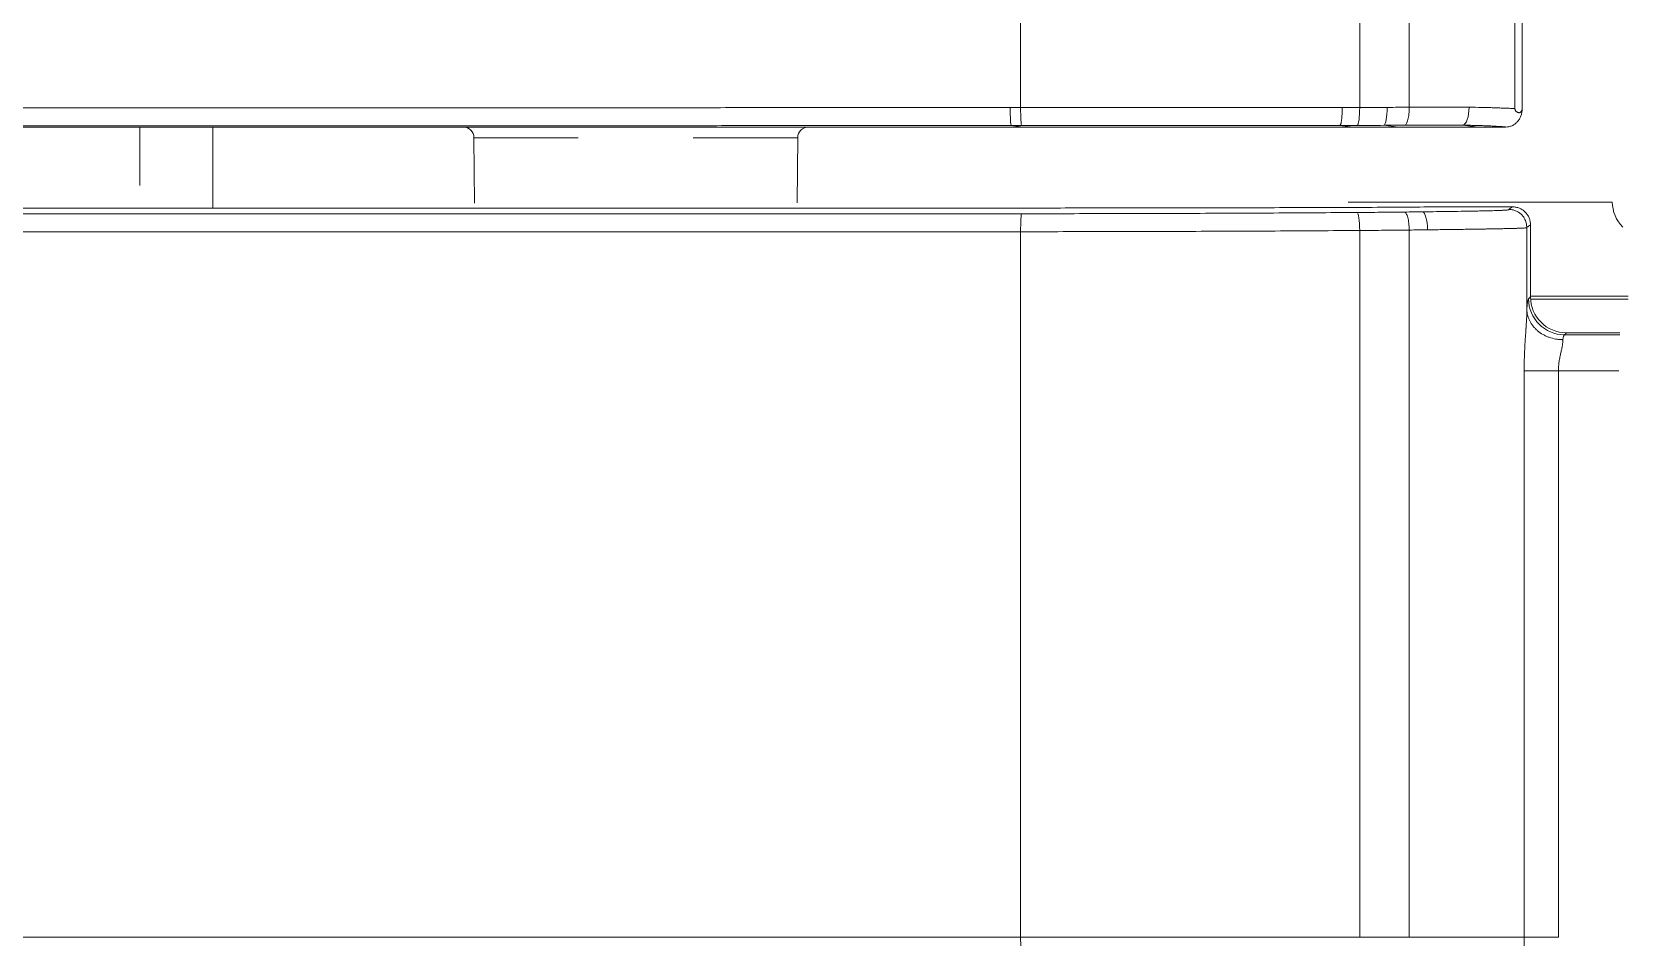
# Model space of a CAD drawing. Header units: inches. Extents: x 405346 to 489838, y -25612 to 14934.
# Drawn here: x 466855.88 to 466897.91, y 4036.64 to 4060.47 of the extents above; entities that cross this region are included whole.
import ezdxf

# ---------------------------------------------------------------- set-up
doc = ezdxf.new("R2010")
doc.units = ezdxf.units.IN
doc.header["$LTSCALE"] = 200
doc.header["$MEASUREMENT"] = 0
doc.layers.add('SS-EQ', color=2, linetype='Continuous', lineweight=20)

# ---------------------------------------------------------------- blocks, each defined once
blk = doc.blocks.new('4way무풍')
at = {"layer": 'SS-EQ'}
for p, q in [((-362.355, 262.948), (-362.355, -262.948)), ((-353.428, 262.943), (-353.428, -262.943)), ((-349.339, 262.973), (-349.339, -262.974)), ((-349.151, -262.986), (-349.151, 262.985)), ((-385.146, -263.46), (-387.743, -263.46)), ((-385.551, -265), (-385.551, -263.457)), ((-383.628, -265.587), (-383.628, -263.454)), ((-375.764, -263.46), (-383.352, -263.46)), ((-362.604, -263.421), (-362.289, -263.46)), ((-358.734, -263.46), (-361.097, -263.46)), ((-355.147, -263.46), (-356.848, -263.46)), ((-353.947, -263.417), (-353.596, -263.46)), ((-353.947, -263.417), (-353.947, -263.417)), ((-352.795, -263.414), (-352.417, -263.46)), ((-350.71, -263.411), (-350.309, -263.46)), ((-349.595, -263.458), (-349.587, -263.46)), ((-349.587, -263.46), (-349.581, -263.46)), ((-376.75, -263.742), (-376.735, -265.467)), ((-374.006, -263.742), (-376.75, -263.742)), ((-368.226, -263.742), (-370.979, -263.742)), ((-368.241, -265.454), (-368.226, -263.742)), ((-353.502, -265.433), (-346.776, -265.433)), ((-348.93, -266.032), (-348.93, -267.93)), ((-362.355, -284.784), (-362.355, -266.214)), ((-353.428, -284.784), (-353.428, -266.182)), ((-349.026, -268.314), (-349.026, -266.104)), ((-348.982, -267.982), (-348.93, -267.93)), ((-348.93, -267.91), (-346.362, -267.91)), ((-346.362, -267.992), (-348.928, -267.992)), ((-347.983, -268.876), (-348.036, -268.929)), ((-348.036, -268.929), (-346.578, -268.929)), ((-347.983, -268.876), (-346.578, -268.876)), ((-349.097, -269.875), (-348.196, -269.875)), ((-349.097, -284.784), (-349.097, -269.875)), ((-346.6, -269.875), (-348.196, -269.875)), ((-348.196, -269.875), (-348.196, -284.784))]:
    blk.add_line(p, q, dxfattribs=at)
for centre, start, end in [((-377.034, -263.745), 0.5, 90), ((-367.941, -263.745), 90, 179.5)]:
    blk.add_arc(centre, 0.284, start, end, dxfattribs=at)
for centre, major_axis, ratio, start_param, end_param in [((-362.602, -262.948), (0, -0.474), 0.06069, 4.71238, 6.226829), ((-362.328, -262.948), (0, -0.474), 0.058025, 4.712368, 6.22667), ((-353.497, -262.943), (0.001, -0.474), 0.147088, 0.064297, 1.570349), ((-352.804, -262.941), (0.002, -0.474), 0.20997, 0.06755, 1.570057), ((-350.722, -262.938), (-0.001, -0.474), 0.369323, 0.075099, 1.571546), ((-353.502, -265.351), (-4.738, 0), 0.017455, 1.522048, 1.570797), ((-345.828, -265.423), (-0.671, -0.671), 0.998783, 5.507632, 6.283185), ((-362.328, -266.214), (0, -0.474), 0.058025, 3.176558, 4.712386), ((-353.498, -266.182), (0.003, -0.474), 0.148679, 1.569956, 3.106536), ((-351.775, -266.165), (0.006, -0.474), 0.28268, 1.567313, 3.105201), ((-348.977, -269.875), (0, 1.895), 0.052408, 0.05236, 0.547439), ((-348.036, -267.982), (0.67, -0.67), 0.997265, 3.92836, 5.496418), ((-347.981, -267.927), (-0.672, -0.672), 0.997265, 5.499157, 7.067214), ((-348.03, -269.875), (0, 0.948), 0.104816, 0.05236, 0.529172)]:
    blk.add_ellipse(centre, major_axis=major_axis, ratio=ratio, start_param=start_param, end_param=end_param, dxfattribs=at)
for points, degree in [([(-352.123, 262.939), (-352.123, -262.939)], 1), ([(-362.631, -262.948), (-362.539, -262.948), (-362.447, -262.948), (-362.355, -262.948)], 3), ([(-353.887, -262.944), (-353.734, -262.944), (-353.581, -262.944), (-353.428, -262.943)], 3), ([(-353.428, -262.943), (-353.185, -262.942), (-352.944, -262.942), (-352.704, -262.941)], 3), ([(-352.704, -262.941), (-352.509, -262.94), (-352.316, -262.94), (-352.123, -262.939)], 3), ([(-388.391, -263.46), (-388.176, -263.46), (-387.96, -263.46), (-387.744, -263.46)], 3), ([(-383.957, -263.46), (-385.22, -263.46), (-386.483, -263.46), (-387.744, -263.46)], 3), ([(-383.957, -263.46), (-383.755, -263.46), (-383.554, -263.46), (-383.353, -263.46)], 3), ([(-372.742, -263.46), (-372.573, -263.46), (-372.404, -263.46), (-372.235, -263.46)], 3), ([(-362.329, -263.421), (-362.421, -263.421), (-362.512, -263.421), (-362.604, -263.421)], 3), ([(-358.738, -263.46), (-359.922, -263.46), (-361.107, -263.46), (-362.289, -263.46)], 3), ([(-358.738, -263.46), (-358.736, -263.46), (-358.735, -263.46), (-358.734, -263.46)], 3), ([(-358.734, -263.46), (-358.503, -263.46), (-358.272, -263.46), (-358.04, -263.46)], 3), ([(-358.04, -263.46), (-358.039, -263.46), (-358.038, -263.46), (-358.037, -263.46)], 3), ([(-353.596, -263.46), (-355.067, -263.46), (-356.55, -263.46), (-358.037, -263.46)], 3), ([(-353.491, -263.416), (-353.643, -263.416), (-353.795, -263.417), (-353.947, -263.417)], 3), ([(-352.795, -263.414), (-353.026, -263.415), (-353.258, -263.415), (-353.491, -263.416)], 3), ([(-352.614, -263.46), (-352.548, -263.46), (-352.482, -263.46), (-352.417, -263.46)], 3), ([(-352.417, -263.46), (-352.279, -263.46), (-352.142, -263.46), (-352.006, -263.46)], 3), ([(-350.309, -263.46), (-350.867, -263.46), (-351.434, -263.46), (-352.006, -263.46)], 3), ([(-349.581, -263.46), (-349.581, -263.46), (-349.581, -263.46), (-349.581, -263.46)], 3), ([(-351.738, -265.564), (-352.019, -265.566), (-352.3, -265.569), (-352.581, -265.571)], 3), ([(-351.738, -265.564), (-350.96, -265.562), (-350.182, -265.561), (-349.404, -265.559)], 3), ([(-352.247, -265.697), (-352.089, -265.695), (-351.932, -265.693), (-351.776, -265.691)], 3), ([(-352.123, -284.784), (-352.123, -266.17)], 1)]:
    blk.add_open_spline(points, degree=degree, dxfattribs=at)
for points, knots in [([(-425.386, -262.951), (-425.064, -262.951), (-424.743, -262.951), (-424.099, -262.951), (-423.778, -262.951), (-422.813, -262.95), (-420.882, -262.95), (-416.372, -262.95), (-411.206, -262.95), (-407.32, -262.95), (-404.727, -262.95), (-403.429, -262.95), (-399.532, -262.95), (-396.929, -262.95), (-393.013, -262.95), (-391.706, -262.95), (-389.089, -262.95), (-387.778, -262.95), (-385.81, -262.95), (-385.153, -262.95), (-383.838, -262.95), (-381.865, -262.95), (-379.888, -262.95), (-375.93, -262.949), (-373.284, -262.95), (-369.965, -262.949), (-369.3, -262.949), (-367.97, -262.949), (-367.305, -262.949), (-365.306, -262.949), (-363.97, -262.949), (-362.631, -262.948)], [0, 0, 0, 0, 0.015625, 0.015625, 0.03125, 0.03125, 0.0625, 0.125, 0.25, 0.3125, 0.3125, 0.375, 0.375, 0.5, 0.5, 0.5625, 0.5625, 0.625, 0.625, 0.65625, 0.65625, 0.6875, 0.75, 0.75, 0.875, 0.875, 0.90625, 0.90625, 0.9375, 0.9375, 1, 1, 1, 1]), ([(-362.355, -262.948), (-361.649, -262.948), (-360.942, -262.948), (-359.881, -262.947), (-359.527, -262.947), (-358.82, -262.947), (-358.467, -262.947), (-357.76, -262.946), (-357.406, -262.946), (-356.701, -262.946), (-356.348, -262.945), (-355.643, -262.945), (-355.291, -262.945), (-354.588, -262.944), (-354.238, -262.944), (-353.887, -262.944)], [0, 0, 0, 0, 0.25, 0.25, 0.375, 0.375, 0.5, 0.5, 0.625, 0.625, 0.75, 0.75, 0.875, 0.875, 1, 1, 1, 1]), ([(-353.947, -263.417), (-353.943, -263.415), (-353.94, -263.411), (-353.934, -263.4), (-353.932, -263.396), (-353.928, -263.386), (-353.926, -263.381), (-353.923, -263.369), (-353.921, -263.362), (-353.919, -263.354), (-353.919, -263.354), (-353.919, -263.353), (-353.919, -263.352), (-353.919, -263.352), (-353.918, -263.351), (-353.918, -263.348), (-353.916, -263.34), (-353.915, -263.333), (-353.91, -263.31), (-353.907, -263.29), (-353.902, -263.247), (-353.899, -263.224), (-353.895, -263.175), (-353.893, -263.15), (-353.89, -263.096), (-353.889, -263.068), (-353.888, -263.008), (-353.887, -262.977), (-353.887, -262.944)], [0, 0, 0, 0, 0.125, 0.125, 0.1875, 0.1875, 0.25, 0.25, 0.3125, 0.3125, 0.316406, 0.318359, 0.318359, 0.320312, 0.320312, 0.328125, 0.34375, 0.375, 0.375, 0.5, 0.5, 0.625, 0.625, 0.75, 0.75, 0.875, 0.875, 1, 1, 1, 1]), ([(-352.237, -263.412), (-352.229, -263.41), (-352.221, -263.405), (-352.207, -263.39), (-352.199, -263.38), (-352.186, -263.354), (-352.179, -263.339), (-352.167, -263.304), (-352.161, -263.284), (-352.151, -263.241), (-352.146, -263.217), (-352.138, -263.167), (-352.134, -263.141), (-352.129, -263.086), (-352.127, -263.057), (-352.124, -262.999), (-352.123, -262.969), (-352.123, -262.939)], [0, 0, 0, 0, 0.125, 0.125, 0.25, 0.25, 0.375, 0.375, 0.5, 0.5, 0.625, 0.625, 0.75, 0.75, 0.875, 0.875, 1, 1, 1, 1]), ([(-352.123, -262.939), (-351.99, -262.939), (-351.857, -262.939), (-351.592, -262.939), (-351.46, -262.938), (-351.197, -262.938), (-351.066, -262.938), (-350.805, -262.938), (-350.676, -262.938), (-350.547, -262.938)], [0, 0, 0, 0, 0.25, 0.25, 0.5, 0.5, 0.75, 0.75, 1, 1, 1, 1]), ([(-350.547, -262.938), (-350.436, -262.939), (-350.326, -262.94), (-350.163, -262.944), (-350.109, -262.945), (-350.001, -262.948), (-349.948, -262.95), (-349.843, -262.953), (-349.791, -262.955), (-349.715, -262.958), (-349.69, -262.959), (-349.653, -262.96), (-349.641, -262.96), (-349.617, -262.961), (-349.604, -262.962), (-349.545, -262.964), (-349.5, -262.966), (-349.416, -262.97), (-349.377, -262.972), (-349.339, -262.974)], [0, 0, 0, 0, 0.25, 0.25, 0.375, 0.375, 0.5, 0.5, 0.625, 0.625, 0.6875, 0.6875, 0.71875, 0.71875, 0.75, 0.75, 0.875, 0.875, 1, 1, 1, 1]), ([(-349.151, -262.986), (-349.151, -263.017), (-349.154, -263.048), (-349.162, -263.093), (-349.165, -263.108), (-349.173, -263.138), (-349.178, -263.153), (-349.194, -263.196), (-349.208, -263.223), (-349.231, -263.262), (-349.239, -263.274), (-349.257, -263.299), (-349.267, -263.31), (-349.296, -263.343), (-349.318, -263.363), (-349.353, -263.389), (-349.365, -263.397), (-349.39, -263.411), (-349.415, -263.425), (-349.442, -263.435), (-349.469, -263.444), (-349.482, -263.448), (-349.524, -263.457), (-349.552, -263.46), (-349.581, -263.46)], [0, 0, 0, 0, 0.125, 0.125, 0.1875, 0.1875, 0.25, 0.25, 0.375, 0.375, 0.4375, 0.4375, 0.5, 0.5, 0.625, 0.625, 0.6875, 0.6875, 0.75, 0.8125, 0.8125, 0.875, 0.875, 1, 1, 1, 1]), ([(-349.339, -262.974), (-349.339, -262.978), (-349.339, -262.983), (-349.338, -262.992), (-349.337, -262.996), (-349.333, -263.008), (-349.33, -263.016), (-349.323, -263.028), (-349.319, -263.034), (-349.311, -263.044), (-349.307, -263.048), (-349.298, -263.056), (-349.293, -263.059), (-349.284, -263.065), (-349.279, -263.068), (-349.269, -263.072), (-349.265, -263.074), (-349.255, -263.078), (-349.25, -263.079), (-349.241, -263.081), (-349.236, -263.082), (-349.226, -263.081), (-349.221, -263.081), (-349.211, -263.079), (-349.206, -263.077), (-349.196, -263.072), (-349.192, -263.07), (-349.182, -263.062), (-349.178, -263.058), (-349.17, -263.048), (-349.166, -263.042), (-349.159, -263.029), (-349.156, -263.021), (-349.153, -263.009), (-349.152, -263.004), (-349.151, -262.995), (-349.151, -262.99), (-349.151, -262.986)], [0, 0, 0, 0, 0.03125, 0.03125, 0.0625, 0.0625, 0.125, 0.125, 0.1875, 0.1875, 0.25, 0.25, 0.3125, 0.3125, 0.375, 0.375, 0.4375, 0.4375, 0.5, 0.5, 0.5625, 0.5625, 0.625, 0.625, 0.6875, 0.6875, 0.75, 0.75, 0.8125, 0.8125, 0.875, 0.875, 0.9375, 0.9375, 0.96875, 0.96875, 1, 1, 1, 1]), ([(-362.604, -263.421), (-362.614, -263.421), (-362.625, -263.421), (-362.646, -263.421), (-362.677, -263.421), (-362.75, -263.421), (-362.897, -263.421), (-363.189, -263.422), (-363.775, -263.422), (-364.944, -263.422), (-365.945, -263.422), (-367.278, -263.422), (-367.944, -263.422), (-369.274, -263.422), (-369.938, -263.423), (-373.258, -263.423), (-375.904, -263.423), (-379.863, -263.423), (-381.181, -263.423), (-383.155, -263.423), (-383.813, -263.423), (-385.128, -263.423), (-385.785, -263.423), (-389.067, -263.423), (-391.684, -263.423), (-396.905, -263.423), (-399.508, -263.423), (-403.406, -263.424), (-404.704, -263.424), (-407.297, -263.424), (-411.183, -263.423), (-416.35, -263.423), (-420.86, -263.424), (-422.791, -263.424), (-423.756, -263.424), (-424.078, -263.424), (-424.561, -263.424), (-424.802, -263.424), (-425.083, -263.424), (-425.224, -263.424), (-425.285, -263.424), (-425.325, -263.424), (-425.345, -263.424), (-425.365, -263.424)], [0, 0, 0, 0, 0.000488, 0.000488, 0.000977, 0.001953, 0.003906, 0.007813, 0.015625, 0.03125, 0.0625, 0.0625, 0.09375, 0.09375, 0.125, 0.125, 0.25, 0.25, 0.3125, 0.3125, 0.34375, 0.34375, 0.375, 0.375, 0.5, 0.5, 0.625, 0.625, 0.6875, 0.6875, 0.75, 0.875, 0.9375, 0.96875, 0.96875, 0.984375, 0.984375, 0.992188, 0.996094, 0.998047, 0.999023, 0.999023, 1, 1, 1, 1]), ([(-388.391, -263.46), (-390.227, -263.46), (-397.307, -263.46), (-409.544, -263.46), (-419.902, -263.46), (-425.07, -263.46)], [0, 0, 0, 0, 0.148779, 0.574389, 1, 1, 1, 1]), ([(-372.742, -263.46), (-374.536, -263.46), (-378.074, -263.46), (-381.61, -263.46), (-383.353, -263.46)], [0, 0, 0, 0, 0.506795, 1, 1, 1, 1]), ([(-362.289, -263.46), (-364.937, -263.46), (-368.25, -263.46), (-371.56, -263.46), (-372.234, -263.46)], [0, 0, 0, 0, 0.796511, 1, 1, 1, 1]), ([(-353.947, -263.417), (-354.121, -263.417), (-354.294, -263.417), (-354.642, -263.417), (-354.816, -263.417), (-355.337, -263.418), (-355.686, -263.418), (-356.383, -263.418), (-356.732, -263.419), (-357.431, -263.419), (-357.781, -263.419), (-358.48, -263.42), (-358.83, -263.42), (-359.53, -263.42), (-359.88, -263.42), (-360.93, -263.421), (-361.63, -263.421), (-362.329, -263.421)], [0, 0, 0, 0, 0.0625, 0.0625, 0.125, 0.125, 0.25, 0.25, 0.375, 0.375, 0.5, 0.5, 0.625, 0.625, 0.75, 0.75, 1, 1, 1, 1]), ([(-352.614, -263.46), (-352.776, -263.46), (-352.939, -263.46), (-353.266, -263.46), (-353.431, -263.46), (-353.596, -263.46)], [0, 0, 0, 0, 0.5, 0.5, 1, 1, 1, 1]), ([(-352.237, -263.412), (-352.329, -263.412), (-352.422, -263.413), (-352.608, -263.413), (-352.702, -263.413), (-352.795, -263.414)], [0, 0, 0, 0, 0.5, 0.5, 1, 1, 1, 1]), ([(-350.71, -263.411), (-350.741, -263.411), (-350.772, -263.411), (-350.835, -263.411), (-350.929, -263.411), (-351.023, -263.411), (-351.212, -263.411), (-351.339, -263.411), (-351.594, -263.411), (-351.722, -263.411), (-351.979, -263.412), (-352.108, -263.412), (-352.237, -263.412)], [0, 0, 0, 0, 0.0625, 0.0625, 0.125, 0.25, 0.25, 0.5, 0.5, 0.75, 0.75, 1, 1, 1, 1]), ([(-350.71, -263.411), (-350.697, -263.411), (-350.683, -263.411), (-350.657, -263.411), (-350.643, -263.411), (-350.604, -263.412), (-350.577, -263.412), (-350.497, -263.414), (-350.444, -263.415), (-350.339, -263.417), (-350.287, -263.419), (-350.184, -263.422), (-350.132, -263.424), (-350.032, -263.428), (-349.982, -263.431), (-349.923, -263.434), (-349.911, -263.434), (-349.888, -263.435), (-349.876, -263.436), (-349.843, -263.438), (-349.821, -263.439), (-349.76, -263.444), (-349.723, -263.446), (-349.68, -263.45), (-349.671, -263.451), (-349.655, -263.452), (-349.646, -263.453), (-349.63, -263.455), (-349.619, -263.456), (-349.609, -263.457), (-349.602, -263.458), (-349.599, -263.458), (-349.595, -263.458)], [0, 0, 0, 0, 0.03125, 0.03125, 0.0625, 0.0625, 0.125, 0.125, 0.25, 0.25, 0.375, 0.375, 0.5, 0.5, 0.625, 0.625, 0.65625, 0.65625, 0.6875, 0.6875, 0.75, 0.75, 0.875, 0.875, 0.90625, 0.90625, 0.9375, 0.9375, 0.96875, 0.984375, 0.984375, 1, 1, 1, 1]), ([(-349.581, -263.46), (-349.638, -263.46), (-349.697, -263.46), (-349.772, -263.46), (-349.788, -263.46), (-349.819, -263.46), (-349.865, -263.46), (-349.942, -263.46), (-350.004, -263.46), (-350.05, -263.46), (-350.066, -263.46), (-350.097, -263.46), (-350.112, -263.46), (-350.189, -263.46), (-350.25, -263.46), (-350.309, -263.46)], [0, 0, 0, 0, 0.25, 0.25, 0.3125, 0.3125, 0.375, 0.5, 0.625, 0.625, 0.6875, 0.6875, 0.75, 0.75, 1, 1, 1, 1]), ([(-417.205, -265.595), (-414.562, -265.595), (-411.916, -265.595), (-406.612, -265.594), (-403.956, -265.594), (-399.962, -265.594), (-398.629, -265.594), (-395.959, -265.594), (-394.623, -265.594), (-392.615, -265.593), (-391.945, -265.593), (-390.605, -265.593), (-388.594, -265.593), (-386.578, -265.593), (-382.542, -265.593), (-379.844, -265.592), (-375.782, -265.592), (-374.425, -265.592), (-372.726, -265.592), (-372.385, -265.592), (-371.705, -265.592), (-370.684, -265.591), (-369.663, -265.591), (-367.62, -265.591), (-365.576, -265.591), (-363.529, -265.591), (-362.505, -265.591), (-362.164, -265.591), (-361.481, -265.591), (-361.139, -265.59), (-359.431, -265.59), (-358.064, -265.588), (-356.01, -265.583), (-355.325, -265.581), (-353.954, -265.577), (-353.268, -265.574), (-352.581, -265.571)], [0, 0, 0, 0, 0.125, 0.125, 0.25, 0.25, 0.3125, 0.3125, 0.375, 0.375, 0.40625, 0.40625, 0.4375, 0.5, 0.5, 0.625, 0.625, 0.6875, 0.6875, 0.703125, 0.703125, 0.71875, 0.75, 0.75, 0.8125, 0.84375, 0.84375, 0.859375, 0.859375, 0.875, 0.875, 0.9375, 0.9375, 0.96875, 0.96875, 1, 1, 1, 1]), ([(-351.776, -265.691), (-351.651, -265.69), (-351.526, -265.688), (-351.34, -265.686), (-351.279, -265.685), (-351.156, -265.683), (-351.094, -265.682), (-350.788, -265.678), (-350.547, -265.674), (-350.283, -265.669), (-350.254, -265.668), (-350.196, -265.667), (-350.138, -265.666), (-350.08, -265.665), (-350.024, -265.664), (-349.996, -265.663), (-349.94, -265.662), (-349.913, -265.661), (-349.86, -265.659), (-349.836, -265.659), (-349.788, -265.657), (-349.765, -265.656), (-349.722, -265.654), (-349.701, -265.653), (-349.671, -265.652), (-349.657, -265.651), (-349.643, -265.651), (-349.633, -265.65), (-349.629, -265.65), (-349.607, -265.649), (-349.591, -265.647), (-349.571, -265.646), (-349.564, -265.645), (-349.553, -265.644), (-349.548, -265.644), (-349.534, -265.642), (-349.526, -265.641), (-349.518, -265.639), (-349.516, -265.639), (-349.512, -265.637), (-349.51, -265.637), (-349.505, -265.635), (-349.504, -265.634), (-349.5, -265.63), (-349.501, -265.628), (-349.504, -265.626)], [0, 0, 0, 0, 0.125, 0.125, 0.1875, 0.1875, 0.25, 0.25, 0.5, 0.5, 0.53125, 0.53125, 0.5625, 0.59375, 0.59375, 0.625, 0.625, 0.65625, 0.65625, 0.6875, 0.6875, 0.71875, 0.71875, 0.75, 0.75, 0.765625, 0.773438, 0.773438, 0.78125, 0.78125, 0.8125, 0.8125, 0.828125, 0.828125, 0.84375, 0.84375, 0.875, 0.875, 0.890625, 0.890625, 0.90625, 0.90625, 0.9375, 0.9375, 1, 1, 1, 1]), ([(-349.504, -265.626), (-349.488, -265.615), (-349.471, -265.604), (-349.454, -265.592), (-349.454, -265.592), (-349.437, -265.581), (-349.421, -265.57), (-349.404, -265.559)], [0, 0, 0, 0, 0.495375, 0.495375, 0.507476, 0.507476, 1, 1, 1, 1]), ([(-349.029, -266.099), (-349.029, -266.068), (-349.032, -266.037), (-349.041, -265.992), (-349.045, -265.977), (-349.054, -265.947), (-349.059, -265.932), (-349.077, -265.889), (-349.092, -265.862), (-349.118, -265.823), (-349.127, -265.811), (-349.147, -265.787), (-349.157, -265.775), (-349.19, -265.742), (-349.214, -265.723), (-349.253, -265.697), (-349.267, -265.689), (-349.294, -265.674), (-349.322, -265.661), (-349.351, -265.651), (-349.381, -265.642), (-349.396, -265.638), (-349.427, -265.632), (-349.442, -265.63), (-349.465, -265.627), (-349.473, -265.627), (-349.485, -265.626), (-349.489, -265.626), (-349.497, -265.626), (-349.5, -265.626), (-349.504, -265.626)], [0, 0, 0, 0, 0.125, 0.125, 0.1875, 0.1875, 0.25, 0.25, 0.375, 0.375, 0.4375, 0.4375, 0.5, 0.5, 0.625, 0.625, 0.6875, 0.6875, 0.75, 0.8125, 0.8125, 0.875, 0.875, 0.9375, 0.9375, 0.96875, 0.96875, 0.984375, 0.984375, 1, 1, 1, 1]), ([(-349.404, -265.559), (-349.373, -265.559), (-349.342, -265.562), (-349.297, -265.571), (-349.282, -265.575), (-349.252, -265.583), (-349.237, -265.589), (-349.194, -265.606), (-349.167, -265.621), (-349.128, -265.647), (-349.115, -265.656), (-349.091, -265.676), (-349.08, -265.686), (-349.047, -265.719), (-349.027, -265.743), (-349.001, -265.781), (-348.993, -265.795), (-348.978, -265.822), (-348.965, -265.85), (-348.955, -265.879), (-348.946, -265.909), (-348.942, -265.924), (-348.933, -265.97), (-348.93, -266.001), (-348.93, -266.032)], [0, 0, 0, 0, 0.125, 0.125, 0.1875, 0.1875, 0.25, 0.25, 0.375, 0.375, 0.4375, 0.4375, 0.5, 0.5, 0.625, 0.625, 0.6875, 0.6875, 0.75, 0.8125, 0.8125, 0.875, 0.875, 1, 1, 1, 1]), ([(-425.259, -265.744), (-424.937, -265.744), (-424.614, -265.744), (-423.969, -265.744), (-423.646, -265.744), (-422.678, -265.744), (-420.742, -265.744), (-417.512, -265.744), (-414.923, -265.744), (-412.333, -265.744), (-411.036, -265.744), (-408.441, -265.744), (-407.143, -265.743), (-404.543, -265.743), (-403.242, -265.743), (-399.334, -265.743), (-396.723, -265.743), (-392.797, -265.743), (-390.831, -265.742), (-388.86, -265.742), (-387.545, -265.742), (-386.887, -265.742), (-383.596, -265.742), (-380.959, -265.742), (-375.668, -265.741), (-373.015, -265.741), (-369.686, -265.741), (-369.02, -265.741), (-367.686, -265.741), (-367.018, -265.741), (-365.012, -265.74), (-363.672, -265.74), (-362.329, -265.74)], [0, 0, 0, 0, 0.015625, 0.015625, 0.03125, 0.03125, 0.0625, 0.125, 0.1875, 0.1875, 0.25, 0.25, 0.3125, 0.3125, 0.375, 0.375, 0.5, 0.5, 0.5625, 0.59375, 0.59375, 0.625, 0.625, 0.75, 0.75, 0.875, 0.875, 0.90625, 0.90625, 0.9375, 0.9375, 1, 1, 1, 1]), ([(-362.329, -265.74), (-361.589, -265.74), (-360.851, -265.74), (-359.376, -265.737), (-357.902, -265.733), (-355.697, -265.723), (-354.231, -265.714), (-353.498, -265.708)], [0, 0, 0, 0, 0.25, 0.25, 0.5, 0.75, 1, 1, 1, 1]), ([(-353.498, -265.708), (-353.287, -265.707), (-353.078, -265.705), (-352.66, -265.701), (-352.453, -265.699), (-352.247, -265.697)], [0, 0, 0, 0, 0.5, 0.5, 1, 1, 1, 1]), ([(-352.123, -266.17), (-352.124, -266.14), (-352.125, -266.11), (-352.128, -266.05), (-352.131, -266.021), (-352.137, -265.965), (-352.141, -265.938), (-352.151, -265.887), (-352.156, -265.863), (-352.167, -265.819), (-352.173, -265.799), (-352.187, -265.765), (-352.194, -265.75), (-352.208, -265.725), (-352.216, -265.715), (-352.231, -265.702), (-352.239, -265.698), (-352.247, -265.697)], [0, 0, 0, 0, 0.125, 0.125, 0.25, 0.25, 0.375, 0.375, 0.5, 0.5, 0.625, 0.625, 0.75, 0.75, 0.875, 0.875, 1, 1, 1, 1]), ([(-348.93, -266.032), (-348.946, -266.043), (-348.963, -266.054), (-348.979, -266.065), (-348.979, -266.065), (-348.996, -266.077), (-349.012, -266.088), (-349.029, -266.099)], [0, 0, 0, 0, 0.498999, 0.498999, 0.500486, 0.500486, 1, 1, 1, 1]), ([(-362.355, -266.214), (-363.701, -266.214), (-365.043, -266.214), (-367.052, -266.214), (-367.721, -266.214), (-369.057, -266.214), (-369.724, -266.214), (-373.058, -266.215), (-375.716, -266.215), (-381.015, -266.215), (-383.657, -266.215), (-386.953, -266.216), (-387.612, -266.216), (-388.929, -266.216), (-390.903, -266.216), (-392.872, -266.216), (-396.805, -266.216), (-399.42, -266.217), (-403.333, -266.217), (-404.637, -266.217), (-407.241, -266.217), (-408.541, -266.217), (-411.14, -266.217), (-412.439, -266.217), (-415.034, -266.217), (-417.626, -266.218), (-420.862, -266.218), (-422.801, -266.218), (-423.771, -266.218), (-424.094, -266.218), (-424.74, -266.218), (-425.063, -266.218), (-425.386, -266.218)], [0, 0, 0, 0, 0.0625, 0.0625, 0.09375, 0.09375, 0.125, 0.125, 0.25, 0.25, 0.375, 0.375, 0.40625, 0.40625, 0.4375, 0.5, 0.5, 0.625, 0.625, 0.6875, 0.6875, 0.75, 0.75, 0.8125, 0.8125, 0.875, 0.9375, 0.96875, 0.96875, 0.984375, 0.984375, 1, 1, 1, 1]), ([(-353.428, -266.182), (-353.797, -266.185), (-354.167, -266.187), (-354.907, -266.192), (-355.278, -266.194), (-356.392, -266.2), (-357.136, -266.203), (-358.068, -266.206), (-358.254, -266.207), (-358.627, -266.208), (-359.187, -266.21), (-359.746, -266.211), (-360.864, -266.213), (-361.61, -266.214), (-362.355, -266.214)], [0, 0, 0, 0, 0.125, 0.125, 0.25, 0.25, 0.5, 0.5, 0.5625, 0.5625, 0.625, 0.75, 0.75, 1, 1, 1, 1]), ([(-352.123, -266.17), (-352.338, -266.173), (-352.554, -266.175), (-352.989, -266.179), (-353.208, -266.181), (-353.428, -266.182)], [0, 0, 0, 0, 0.5, 0.5, 1, 1, 1, 1]), ([(-351.641, -266.165), (-351.721, -266.166), (-351.801, -266.167), (-351.962, -266.169), (-352.043, -266.17), (-352.123, -266.17)], [0, 0, 0, 0, 0.5, 0.5, 1, 1, 1, 1]), ([(-349.029, -266.1), (-349.026, -266.103), (-349.025, -266.105), (-349.031, -266.108), (-349.033, -266.109), (-349.039, -266.111), (-349.041, -266.111), (-349.046, -266.112), (-349.049, -266.113), (-349.059, -266.114), (-349.067, -266.115), (-349.087, -266.117), (-349.099, -266.117), (-349.14, -266.12), (-349.174, -266.121), (-349.22, -266.123), (-349.225, -266.123), (-349.236, -266.123), (-349.242, -266.124), (-349.258, -266.124), (-349.281, -266.125), (-349.304, -266.126), (-349.328, -266.127), (-349.341, -266.127), (-349.404, -266.129), (-349.457, -266.131), (-349.53, -266.132), (-349.552, -266.133), (-349.575, -266.133), (-349.591, -266.134), (-349.598, -266.134), (-349.638, -266.134), (-349.67, -266.135), (-349.719, -266.136), (-349.736, -266.136), (-349.77, -266.137), (-349.82, -266.138), (-349.905, -266.14), (-349.974, -266.141), (-350.044, -266.142), (-350.078, -266.143), (-350.183, -266.144), (-350.395, -266.148), (-350.611, -266.151), (-350.829, -266.154), (-350.902, -266.155), (-351.048, -266.157), (-351.122, -266.158), (-351.343, -266.161), (-351.492, -266.163), (-351.641, -266.165)], [0, 0, 0, 0, 0.0625, 0.0625, 0.09375, 0.09375, 0.109375, 0.109375, 0.125, 0.125, 0.15625, 0.15625, 0.1875, 0.1875, 0.25, 0.25, 0.257812, 0.257812, 0.265625, 0.265625, 0.28125, 0.296875, 0.296875, 0.3125, 0.3125, 0.375, 0.375, 0.390625, 0.398438, 0.398438, 0.40625, 0.40625, 0.4375, 0.4375, 0.453125, 0.453125, 0.46875, 0.5, 0.53125, 0.53125, 0.5625, 0.5625, 0.625, 0.75, 0.75, 0.8125, 0.8125, 0.875, 0.875, 1, 1, 1, 1]), ([(-349.048, -268.756), (-349.046, -268.729), (-349.044, -268.703), (-349.041, -268.651), (-349.039, -268.625), (-349.035, -268.55), (-349.032, -268.502), (-349.029, -268.433), (-349.028, -268.411), (-349.027, -268.367), (-349.027, -268.346), (-349.026, -268.305), (-349.027, -268.285), (-349.027, -268.248), (-349.028, -268.23), (-349.029, -268.213)], [0, 0, 0, 0, 0.125, 0.125, 0.25, 0.25, 0.5, 0.5, 0.625, 0.625, 0.75, 0.75, 0.875, 0.875, 1, 1, 1, 1]), ([(-349.028, -268.257), (-349.027, -268.31), (-349.019, -268.362), (-348.999, -268.439), (-348.991, -268.464), (-348.972, -268.514), (-348.961, -268.539), (-348.925, -268.612), (-348.895, -268.658), (-348.843, -268.723), (-348.825, -268.744), (-348.785, -268.784), (-348.764, -268.804), (-348.699, -268.859), (-348.651, -268.892), (-348.575, -268.936), (-348.548, -268.949), (-348.494, -268.974), (-348.466, -268.985), (-348.382, -269.015), (-348.324, -269.03), (-348.233, -269.046), (-348.203, -269.05), (-348.157, -269.054), (-348.134, -269.056), (-348.111, -269.056), (-348.096, -269.057), (-348.088, -269.057), (-348.08, -269.057)], [0, 0, 0, 0, 0.125, 0.125, 0.1875, 0.1875, 0.25, 0.25, 0.375, 0.375, 0.4375, 0.4375, 0.5, 0.5, 0.625, 0.625, 0.6875, 0.6875, 0.75, 0.75, 0.875, 0.875, 0.9375, 0.9375, 0.96875, 0.984375, 0.984375, 1, 1, 1, 1]), ([(-349.097, -269.875), (-349.097, -269.779), (-349.096, -269.684), (-349.091, -269.493), (-349.087, -269.399), (-349.08, -269.258), (-349.077, -269.211), (-349.072, -269.118), (-349.066, -269.025), (-349.06, -268.934), (-349.055, -268.867), (-349.053, -268.833), (-349.051, -268.794), (-349.049, -268.775), (-349.049, -268.765), (-349.048, -268.761), (-349.048, -268.759), (-349.048, -268.757), (-349.048, -268.756), (-349.048, -268.756)], [0, 0, 0, 0, 0.25, 0.25, 0.5, 0.5, 0.625, 0.625, 0.75, 0.875, 0.875, 0.9375, 0.96875, 0.984375, 0.992187, 0.996094, 0.998047, 0.998047, 1, 1, 1, 1]), ([(-348.08, -269.057), (-348.079, -269.068), (-348.079, -269.079), (-348.079, -269.102), (-348.079, -269.114), (-348.082, -269.153), (-348.085, -269.18), (-348.092, -269.224), (-348.095, -269.239), (-348.101, -269.27), (-348.104, -269.286), (-348.115, -269.335), (-348.122, -269.369), (-348.139, -269.44), (-348.147, -269.476), (-348.159, -269.533), (-348.162, -269.552), (-348.17, -269.591), (-348.173, -269.611), (-348.182, -269.67), (-348.187, -269.71), (-348.194, -269.792), (-348.196, -269.833), (-348.196, -269.875)], [0, 0, 0, 0, 0.0625, 0.0625, 0.125, 0.125, 0.25, 0.25, 0.3125, 0.3125, 0.375, 0.375, 0.5, 0.5, 0.625, 0.625, 0.6875, 0.6875, 0.75, 0.75, 0.875, 0.875, 1, 1, 1, 1]), ([(-284.783, -448.661), (-297.863, -448.661), (-310.943, -448.664), (-337.104, -448.676), (-350.184, -448.686), (-376.344, -448.713), (-389.424, -448.731), (-404.139, -448.757), (-405.774, -448.76), (-408.227, -448.764), (-409.045, -448.766), (-410.271, -448.768), (-410.68, -448.769), (-411.497, -448.77), (-411.906, -448.771), (-413.95, -448.773), (-415.585, -448.774), (-417.628, -448.773), (-418.037, -448.772), (-418.854, -448.771), (-419.263, -448.771), (-419.876, -448.769), (-420.183, -448.769), (-420.489, -448.768), (-420.694, -448.768), (-420.796, -448.768), (-420.949, -448.767), (-421, -448.767), (-421.102, -448.766), (-421.154, -448.766), (-421.256, -448.765), (-421.307, -448.764), (-421.409, -448.763), (-421.562, -448.761), (-421.715, -448.758), (-421.92, -448.755), (-422.022, -448.753), (-422.533, -448.742), (-422.941, -448.729), (-423.553, -448.696), (-423.758, -448.683), (-424.064, -448.66), (-424.166, -448.651), (-424.37, -448.633), (-424.472, -448.623), (-425.389, -448.531), (-426.204, -448.413), (-427.425, -448.178), (-427.832, -448.09), (-428.646, -447.894), (-429.052, -447.786), (-429.56, -447.638), (-429.661, -447.608), (-429.814, -447.562), (-429.864, -447.546), (-429.966, -447.515), (-430.219, -447.435), (-430.47, -447.353), (-431.07, -447.147), (-431.465, -447), (-432.247, -446.69), (-432.633, -446.526), (-433.397, -446.18), (-433.775, -445.998), (-434.894, -445.427), (-435.623, -445.011), (-436.689, -444.333), (-437.04, -444.098), (-437.473, -443.793), (-437.559, -443.731), (-437.731, -443.607), (-437.817, -443.544), (-438.073, -443.355), (-438.241, -443.227), (-439.076, -442.577), (-439.715, -442.03), (-440.63, -441.167), (-440.928, -440.873), (-441.511, -440.27), (-441.795, -439.962), (-442.626, -439.017), (-443.218, -438.277), (-443.773, -437.501), (-443.895, -437.328), (-443.956, -437.241), (-444.136, -436.979), (-444.254, -436.803), (-444.602, -436.272), (-444.824, -435.913), (-445.251, -435.188), (-445.455, -434.821), (-445.846, -434.079), (-446.033, -433.704), (-446.388, -432.946), (-446.557, -432.562), (-446.876, -431.787), (-447.178, -431.003), (-447.509, -430.002), (-447.688, -429.391), (-447.774, -429.085), (-447.802, -428.982), (-447.856, -428.777), (-447.883, -428.675), (-448.013, -428.163), (-448.107, -427.753), (-448.275, -426.932), (-448.35, -426.522), (-448.479, -425.7), (-448.535, -425.288), (-448.604, -424.671), (-448.635, -424.362), (-448.66, -424.053), (-448.677, -423.847), (-448.684, -423.744), (-448.716, -423.228), (-448.732, -422.815), (-448.745, -422.299), (-448.748, -422.196), (-448.752, -421.99), (-448.755, -421.886), (-448.758, -421.68), (-448.76, -421.577), (-448.762, -421.422), (-448.763, -421.37), (-448.764, -421.267), (-448.765, -421.215), (-448.766, -421.112), (-448.766, -421.06), (-448.767, -420.957), (-448.767, -420.905), (-448.767, -420.75), (-448.768, -420.647), (-448.768, -420.337), (-448.768, -420.131), (-448.769, -419.717), (-448.77, -419.511), (-448.771, -419.098), (-448.771, -418.891), (-448.772, -417.858), (-448.773, -417.031), (-448.773, -415.378), (-448.773, -414.552), (-448.772, -413.312), (-448.772, -412.899), (-448.771, -412.072), (-448.77, -411.659), (-448.769, -410.833), (-448.768, -410.419), (-448.766, -409.593), (-448.766, -409.179), (-448.762, -407.113), (-448.759, -405.46), (-448.732, -390.582), (-448.714, -377.357), (-448.686, -350.908), (-448.676, -337.683), (-448.663, -311.233), (-448.66, -298.008), (-448.66, -284.784)], [0, 0, 0, 0, 0.125, 0.125, 0.25, 0.25, 0.375, 0.375, 0.390625, 0.390625, 0.398438, 0.398438, 0.402344, 0.402344, 0.40625, 0.40625, 0.421875, 0.421875, 0.425781, 0.425781, 0.429688, 0.429688, 0.431641, 0.432617, 0.432617, 0.433594, 0.433594, 0.434082, 0.434082, 0.43457, 0.43457, 0.435059, 0.435059, 0.435547, 0.436523, 0.436523, 0.4375, 0.4375, 0.441406, 0.441406, 0.443359, 0.443359, 0.444336, 0.444336, 0.445313, 0.445313, 0.453125, 0.453125, 0.457031, 0.457031, 0.460938, 0.460938, 0.461914, 0.461914, 0.462402, 0.462402, 0.462891, 0.464844, 0.464844, 0.46875, 0.46875, 0.472656, 0.472656, 0.476563, 0.476563, 0.484375, 0.484375, 0.488281, 0.488281, 0.489258, 0.489258, 0.490234, 0.490234, 0.492188, 0.492188, 0.5, 0.5, 0.503906, 0.503906, 0.507813, 0.507813, 0.515625, 0.516602, 0.516602, 0.517578, 0.517578, 0.519531, 0.519531, 0.523438, 0.523438, 0.527344, 0.527344, 0.53125, 0.53125, 0.535156, 0.535156, 0.539063, 0.542969, 0.544922, 0.544922, 0.545898, 0.545898, 0.546875, 0.546875, 0.550781, 0.550781, 0.554688, 0.554688, 0.558594, 0.558594, 0.560547, 0.561523, 0.561523, 0.5625, 0.5625, 0.566406, 0.566406, 0.567383, 0.567383, 0.568359, 0.568359, 0.569336, 0.569336, 0.569824, 0.569824, 0.570313, 0.570313, 0.570801, 0.570801, 0.571289, 0.571289, 0.572266, 0.572266, 0.574219, 0.574219, 0.576172, 0.576172, 0.578125, 0.578125, 0.585938, 0.585938, 0.59375, 0.59375, 0.597656, 0.597656, 0.601563, 0.601563, 0.605469, 0.605469, 0.609375, 0.609375, 0.625, 0.625, 0.75, 0.75, 0.875, 0.875, 1, 1, 1, 1]), ([(-284.783, -428.769), (-285.63, -428.769), (-287.326, -428.769), (-289.875, -428.769), (-292.434, -428.769), (-295.004, -428.769), (-297.583, -428.769), (-300.172, -428.769), (-302.771, -428.77), (-305.38, -428.77), (-307.999, -428.771), (-310.627, -428.772), (-313.266, -428.772), (-315.914, -428.773), (-318.572, -428.775), (-321.239, -428.776), (-323.916, -428.777), (-326.603, -428.779), (-329.299, -428.78), (-332.005, -428.782), (-334.72, -428.783), (-337.445, -428.785), (-340.179, -428.787), (-342.923, -428.789), (-345.676, -428.791), (-348.438, -428.793), (-351.209, -428.796), (-354.127, -428.798), (-357.242, -428.8), (-360.604, -428.803), (-364.128, -428.806), (-367.812, -428.809), (-371.657, -428.812), (-375.663, -428.815), (-379.829, -428.82), (-384.156, -428.824), (-387.371, -428.828), (-389.408, -428.831), (-390.2, -428.832), (-390.95, -428.833), (-391.659, -428.834), (-392.326, -428.836), (-392.952, -428.837), (-393.536, -428.838), (-394.078, -428.84), (-394.58, -428.841), (-395.039, -428.843), (-395.458, -428.844), (-395.835, -428.845), (-396.17, -428.846), (-396.464, -428.845), (-396.716, -428.845), (-396.927, -428.844), (-397.097, -428.843), (-397.229, -428.843), (-397.336, -428.843), (-397.434, -428.843), (-397.531, -428.844), (-397.628, -428.844), (-397.725, -428.844), (-397.821, -428.844), (-397.918, -428.844), (-398.014, -428.844), (-398.111, -428.844), (-398.207, -428.844), (-398.302, -428.844), (-398.398, -428.844), (-398.494, -428.844), (-398.589, -428.844), (-398.685, -428.844), (-398.78, -428.844), (-398.875, -428.844), (-398.969, -428.844), (-399.064, -428.844), (-399.159, -428.844), (-399.253, -428.843), (-399.347, -428.843), (-399.441, -428.843), (-399.535, -428.843), (-399.629, -428.843), (-399.722, -428.843), (-399.816, -428.843), (-399.909, -428.843), (-400.002, -428.843), (-400.095, -428.843), (-400.188, -428.842), (-400.281, -428.842), (-400.373, -428.842), (-400.465, -428.842), (-400.558, -428.842), (-400.65, -428.842), (-400.742, -428.842), (-400.833, -428.841), (-400.925, -428.841), (-401.016, -428.841), (-401.107, -428.841), (-401.199, -428.841), (-401.289, -428.84), (-401.38, -428.84), (-401.471, -428.84), (-401.561, -428.84), (-401.652, -428.84), (-401.742, -428.839), (-401.832, -428.839), (-401.922, -428.839), (-402.011, -428.839), (-402.101, -428.839), (-402.19, -428.838), (-402.28, -428.838), (-402.369, -428.838), (-402.458, -428.838), (-402.546, -428.837), (-402.635, -428.837), (-402.724, -428.837), (-402.812, -428.837), (-402.9, -428.837), (-402.988, -428.836), (-403.076, -428.836), (-403.164, -428.836), (-403.251, -428.836), (-403.339, -428.835), (-403.426, -428.835), (-403.513, -428.835), (-403.6, -428.835), (-403.687, -428.834), (-403.773, -428.834), (-403.86, -428.834), (-403.946, -428.834), (-404.032, -428.834), (-404.118, -428.833), (-404.204, -428.833), (-404.29, -428.833), (-404.375, -428.833), (-404.46, -428.832), (-404.546, -428.832), (-404.631, -428.832), (-404.716, -428.832), (-404.8, -428.832), (-404.885, -428.831), (-404.97, -428.831), (-405.054, -428.831), (-405.138, -428.83), (-405.222, -428.83), (-405.306, -428.83), (-405.389, -428.829), (-405.473, -428.829), (-405.556, -428.828), (-405.64, -428.828), (-405.723, -428.827), (-405.805, -428.827), (-405.912, -428.826), (-406.043, -428.825), (-406.197, -428.823), (-406.351, -428.821), (-406.505, -428.819), (-406.66, -428.816), (-406.814, -428.813), (-406.948, -428.81), (-407.063, -428.807), (-407.16, -428.804), (-407.26, -428.801), (-407.363, -428.796), (-407.469, -428.791), (-407.579, -428.786), (-407.691, -428.779), (-407.807, -428.772), (-407.925, -428.764), (-408.143, -428.749), (-408.461, -428.722), (-408.881, -428.68), (-409.311, -428.628), (-409.749, -428.567), (-410.223, -428.492), (-410.738, -428.399), (-411.297, -428.283), (-411.878, -428.149), (-412.481, -427.992), (-413.104, -427.813), (-413.747, -427.607), (-414.243, -427.433), (-414.597, -427.299), (-414.813, -427.216), (-415.054, -427.119), (-415.321, -427.008), (-415.614, -426.883), (-415.931, -426.741), (-416.272, -426.582), (-416.636, -426.405), (-417.023, -426.208), (-417.431, -425.99), (-417.86, -425.749), (-418.254, -425.515), (-418.603, -425.297), (-418.9, -425.106), (-419.187, -424.914), (-419.465, -424.723), (-419.734, -424.531), (-419.994, -424.34), (-420.244, -424.15), (-420.486, -423.96), (-420.719, -423.773), (-420.944, -423.586), (-421.16, -423.402), (-421.368, -423.221), (-421.568, -423.041), (-421.845, -422.787), (-422.197, -422.451), (-422.623, -422.02), (-423.041, -421.572), (-423.453, -421.105), (-423.855, -420.62), (-424.248, -420.118), (-424.573, -419.675), (-424.836, -419.301), (-425.038, -419), (-425.236, -418.697), (-425.428, -418.39), (-425.615, -418.08), (-425.797, -417.767), (-425.974, -417.451), (-426.146, -417.133), (-426.313, -416.812), (-426.475, -416.489), (-426.633, -416.164), (-426.757, -415.897), (-426.851, -415.689), (-426.917, -415.539), (-426.983, -415.387), (-427.048, -415.232), (-427.113, -415.075), (-427.178, -414.915), (-427.242, -414.753), (-427.305, -414.587), (-427.368, -414.42), (-427.43, -414.249), (-427.492, -414.076), (-427.553, -413.9), (-427.613, -413.722), (-427.673, -413.54), (-427.732, -413.357), (-427.808, -413.114), (-427.897, -412.814), (-427.997, -412.46), (-428.089, -412.113), (-428.173, -411.772), (-428.251, -411.437), (-428.34, -411.029), (-428.435, -410.547), (-428.53, -409.995), (-428.609, -409.455), (-428.675, -408.928), (-428.727, -408.414), (-428.766, -407.913), (-428.788, -407.543), (-428.799, -407.289), (-428.804, -407.142), (-428.809, -406.971), (-428.814, -406.778), (-428.818, -406.561), (-428.822, -406.341), (-428.824, -406.127), (-428.825, -405.93), (-428.827, -405.743), (-428.828, -405.565), (-428.829, -405.397), (-428.83, -405.114), (-428.831, -404.708), (-428.833, -404.17), (-428.835, -403.613), (-428.837, -403.033), (-428.838, -402.434), (-428.84, -401.819), (-428.841, -401.199), (-428.842, -400.573), (-428.843, -399.942), (-428.844, -399.305), (-428.844, -398.803), (-428.844, -398.431), (-428.844, -398.188), (-428.845, -397.932), (-428.845, -397.664), (-428.846, -397.383), (-428.846, -397.089), (-428.846, -396.782), (-428.846, -396.463), (-428.845, -396.131), (-428.843, -395.787), (-428.842, -395.429), (-428.84, -395.059), (-428.839, -394.677), (-428.838, -394.307), (-428.837, -393.864), (-428.836, -393.26), (-428.835, -392.384), (-428.833, -391.236), (-428.83, -389.343), (-428.827, -386.829), (-428.823, -383.814), (-428.82, -380.893), (-428.817, -378.064), (-428.814, -375.327), (-428.812, -372.684), (-428.81, -370.134), (-428.808, -367.677), (-428.806, -365.314), (-428.804, -363.043), (-428.803, -360.866), (-428.801, -358.783), (-428.8, -356.792), (-428.798, -353.97), (-428.795, -350.294), (-428.791, -345.74), (-428.788, -341.213), (-428.784, -336.711), (-428.781, -332.236), (-428.779, -327.788), (-428.776, -323.366), (-428.774, -318.97), (-428.773, -314.602), (-428.771, -310.261), (-428.77, -305.947), (-428.769, -301.661), (-428.769, -297.402), (-428.768, -293.171), (-428.768, -288.968), (-428.768, -286.175), (-428.768, -284.784)], [0, 0, 0, 0, 0.009117, 0.01827, 0.027459, 0.036684, 0.045944, 0.055241, 0.064573, 0.07394, 0.083343, 0.092781, 0.102254, 0.111762, 0.121304, 0.130882, 0.140494, 0.150141, 0.159821, 0.169536, 0.179286, 0.189069, 0.198886, 0.208736, 0.21862, 0.228538, 0.238489, 0.248473, 0.259966, 0.272038, 0.28469, 0.297919, 0.311726, 0.326109, 0.341068, 0.356602, 0.372709, 0.375701, 0.378544, 0.381237, 0.383782, 0.386177, 0.388424, 0.390521, 0.39247, 0.39427, 0.39592, 0.397422, 0.398775, 0.39998, 0.401035, 0.401941, 0.402699, 0.403308, 0.403768, 0.404118, 0.404467, 0.404816, 0.405165, 0.405512, 0.40586, 0.406206, 0.406552, 0.406898, 0.407243, 0.407587, 0.407931, 0.408274, 0.408617, 0.408959, 0.4093, 0.409641, 0.409982, 0.410322, 0.410661, 0.411, 0.411338, 0.411676, 0.412013, 0.412349, 0.412685, 0.413021, 0.413356, 0.41369, 0.414024, 0.414357, 0.414689, 0.415022, 0.415353, 0.415684, 0.416014, 0.416344, 0.416674, 0.417002, 0.417331, 0.417658, 0.417985, 0.418312, 0.418638, 0.418963, 0.419288, 0.419612, 0.419936, 0.420259, 0.420582, 0.420904, 0.421226, 0.421547, 0.421867, 0.422187, 0.422506, 0.422825, 0.423144, 0.423461, 0.423778, 0.424095, 0.424411, 0.424726, 0.425041, 0.425356, 0.425669, 0.425983, 0.426295, 0.426608, 0.426919, 0.42723, 0.427541, 0.427851, 0.42816, 0.428469, 0.428777, 0.429085, 0.429392, 0.429699, 0.430005, 0.43031, 0.430615, 0.430919, 0.431223, 0.431527, 0.431829, 0.432131, 0.432433, 0.432734, 0.433035, 0.433335, 0.433634, 0.433933, 0.434231, 0.434529, 0.434826, 0.43538, 0.435934, 0.436488, 0.437043, 0.437597, 0.438151, 0.438706, 0.439042, 0.43939, 0.439749, 0.44012, 0.440502, 0.440895, 0.4413, 0.441716, 0.442143, 0.442582, 0.444063, 0.445581, 0.447134, 0.448722, 0.450347, 0.452305, 0.454355, 0.456498, 0.458733, 0.461061, 0.463483, 0.465998, 0.466725, 0.467556, 0.468491, 0.469529, 0.470672, 0.471918, 0.473268, 0.474722, 0.47628, 0.477942, 0.479709, 0.48158, 0.482875, 0.484142, 0.485382, 0.486595, 0.48778, 0.488938, 0.490068, 0.491171, 0.492246, 0.493293, 0.494313, 0.495305, 0.496269, 0.497205, 0.499347, 0.50152, 0.503723, 0.505955, 0.508218, 0.510509, 0.512829, 0.514131, 0.515432, 0.516733, 0.518033, 0.519333, 0.520633, 0.521932, 0.52323, 0.524529, 0.525827, 0.527124, 0.528421, 0.529, 0.529586, 0.530181, 0.530784, 0.531395, 0.532014, 0.532641, 0.533277, 0.53392, 0.534572, 0.535232, 0.5359, 0.536577, 0.537261, 0.537954, 0.538656, 0.540004, 0.541323, 0.542614, 0.543875, 0.545108, 0.546311, 0.548378, 0.550392, 0.552352, 0.554259, 0.556113, 0.557915, 0.559666, 0.560114, 0.560645, 0.561257, 0.561952, 0.56273, 0.563589, 0.56433, 0.565037, 0.565709, 0.566347, 0.566952, 0.567522, 0.569392, 0.571326, 0.573323, 0.575385, 0.577574, 0.579781, 0.582009, 0.584255, 0.586521, 0.588806, 0.591111, 0.591938, 0.592811, 0.593728, 0.594692, 0.595701, 0.596756, 0.597856, 0.599003, 0.600194, 0.601432, 0.602715, 0.604043, 0.605418, 0.606838, 0.608025, 0.610192, 0.613337, 0.617461, 0.622564, 0.63372, 0.644544, 0.655035, 0.665193, 0.675017, 0.684507, 0.693663, 0.702485, 0.710972, 0.719124, 0.72694, 0.734421, 0.741567, 0.748376, 0.764819, 0.781168, 0.797425, 0.813587, 0.829655, 0.845628, 0.861505, 0.877285, 0.892969, 0.908556, 0.924044, 0.939435, 0.954726, 0.969917, 0.985009, 1, 1, 1, 1]), ([(-284.783, -427.284), (-296.329, -427.284), (-307.875, -427.285), (-330.967, -427.291), (-342.513, -427.295), (-359.832, -427.302), (-365.605, -427.305), (-374.264, -427.308), (-377.151, -427.31), (-381.48, -427.312), (-382.924, -427.312), (-385.81, -427.314), (-387.253, -427.314), (-389.418, -427.316), (-390.14, -427.316), (-391.583, -427.318), (-392.305, -427.318), (-393.387, -427.32), (-393.748, -427.32), (-394.47, -427.321), (-394.83, -427.321), (-395.913, -427.321), (-396.634, -427.32), (-398.799, -427.316), (-400.242, -427.31), (-402.046, -427.3), (-402.407, -427.298), (-403.128, -427.293), (-403.489, -427.29), (-404.211, -427.285), (-404.571, -427.282), (-405.293, -427.276), (-405.654, -427.273), (-406.375, -427.264), (-406.735, -427.258), (-407.184, -427.241), (-407.274, -427.237), (-407.454, -427.228), (-407.723, -427.212), (-407.991, -427.191), (-408.527, -427.144), (-408.883, -427.103), (-409.594, -427.003), (-409.949, -426.944), (-410.655, -426.809), (-411.008, -426.733), (-411.71, -426.562), (-412.061, -426.468), (-412.497, -426.339), (-412.584, -426.312), (-412.758, -426.258), (-413.018, -426.176), (-413.275, -426.089), (-413.787, -425.909), (-414.124, -425.78), (-415.124, -425.37), (-415.774, -425.064), (-417.042, -424.385), (-417.659, -424.011), (-418.41, -423.501), (-418.559, -423.397), (-418.855, -423.184), (-419.001, -423.075), (-419.436, -422.744), (-419.72, -422.516), (-420.067, -422.221), (-420.136, -422.161), (-420.273, -422.042), (-420.477, -421.861), (-420.677, -421.676), (-421.071, -421.302), (-421.326, -421.047), (-421.821, -420.523), (-422.061, -420.255), (-422.526, -419.707), (-422.752, -419.426), (-423.187, -418.854), (-423.397, -418.561), (-423.804, -417.964), (-423.999, -417.659), (-424.234, -417.271), (-424.281, -417.193), (-424.373, -417.036), (-424.419, -416.957), (-424.554, -416.72), (-424.642, -416.561), (-424.899, -416.081), (-425.061, -415.758), (-425.522, -414.779), (-425.794, -414.112), (-426.272, -412.754), (-426.477, -412.062), (-426.691, -411.181), (-426.732, -411.003), (-426.79, -410.737), (-426.808, -410.647), (-426.844, -410.469), (-426.932, -410.024), (-427.005, -409.578), (-427.105, -408.865), (-427.145, -408.508), (-427.193, -407.973), (-427.213, -407.705), (-427.228, -407.437), (-427.237, -407.259), (-427.257, -406.812), (-427.264, -406.365), (-427.273, -405.65), (-427.276, -405.293), (-427.282, -404.578), (-427.285, -404.221), (-427.29, -403.506), (-427.293, -403.148), (-427.3, -402.076), (-427.304, -401.361), (-427.314, -399.215), (-427.318, -397.785), (-427.32, -395.997), (-427.321, -395.64), (-427.321, -394.925), (-427.321, -394.567), (-427.32, -393.852), (-427.319, -393.494), (-427.319, -392.779), (-427.318, -392.421), (-427.316, -390.633), (-427.315, -389.203), (-427.314, -386.342), (-427.313, -384.912), (-427.312, -382.051), (-427.311, -380.621), (-427.309, -376.329), (-427.308, -373.469), (-427.304, -364.886), (-427.301, -359.164), (-427.294, -342), (-427.29, -330.556), (-427.285, -307.67), (-427.283, -296.227), (-427.284, -284.784)], [0, 0, 0, 0, 0.125, 0.125, 0.25, 0.25, 0.3125, 0.3125, 0.34375, 0.34375, 0.359375, 0.359375, 0.375, 0.375, 0.382812, 0.382812, 0.390625, 0.390625, 0.394531, 0.394531, 0.398437, 0.398437, 0.40625, 0.40625, 0.421875, 0.421875, 0.425781, 0.425781, 0.429687, 0.429687, 0.433594, 0.433594, 0.4375, 0.4375, 0.441406, 0.441406, 0.442383, 0.442383, 0.443359, 0.445312, 0.445312, 0.449219, 0.449219, 0.453125, 0.453125, 0.457031, 0.457031, 0.460937, 0.460937, 0.461914, 0.461914, 0.462891, 0.464844, 0.464844, 0.46875, 0.46875, 0.476562, 0.476562, 0.484375, 0.484375, 0.486328, 0.486328, 0.488281, 0.488281, 0.492187, 0.492187, 0.493164, 0.493164, 0.494141, 0.496094, 0.496094, 0.5, 0.5, 0.503906, 0.503906, 0.507812, 0.507812, 0.511719, 0.511719, 0.515625, 0.515625, 0.516602, 0.516602, 0.517578, 0.517578, 0.519531, 0.519531, 0.523437, 0.523437, 0.53125, 0.53125, 0.539062, 0.539062, 0.541016, 0.541016, 0.541992, 0.541992, 0.542969, 0.546875, 0.546875, 0.550781, 0.550781, 0.552734, 0.553711, 0.553711, 0.554687, 0.558594, 0.558594, 0.5625, 0.5625, 0.566406, 0.566406, 0.570312, 0.570312, 0.578125, 0.578125, 0.59375, 0.59375, 0.597656, 0.597656, 0.601562, 0.601562, 0.605469, 0.605469, 0.609375, 0.609375, 0.625, 0.625, 0.640625, 0.640625, 0.65625, 0.65625, 0.6875, 0.6875, 0.75, 0.75, 0.875, 0.875, 1, 1, 1, 1]), ([(-425.386, -284.784), (-424.842, -284.784), (-424.298, -284.784), (-417.622, -284.784), (-411.473, -284.784), (-399.116, -284.784), (-392.907, -284.784), (-380.393, -284.784), (-374.119, -284.784), (-365.996, -284.784), (-364.177, -284.784), (-362.355, -284.784)], [0, 0, 0, 0, 0.026259, 0.026259, 0.32243, 0.32243, 0.618601, 0.618601, 0.914772, 0.914772, 1, 1, 1, 1]), ([(-362.355, -284.784), (-360.866, -284.784), (-359.372, -284.784), (-356.391, -284.784), (-354.903, -284.784), (-353.428, -284.784)], [0, 0, 0, 0, 0.5, 0.5, 1, 1, 1, 1]), ([(-362.355, -284.784), (-362.355, -287.322), (-362.111, -292.4), (-361.002, -299.945), (-359.155, -307.344), (-356.585, -314.524), (-353.32, -321.416), (-348.084, -330.132), (-339.986, -339.986), (-330.132, -348.085), (-321.415, -353.32), (-314.524, -356.586), (-307.344, -359.155), (-299.945, -361.002), (-292.4, -362.111), (-287.322, -362.355), (-284.783, -362.355)], [0, 0, 0, 0, 0.0625, 0.125, 0.1875, 0.25, 0.3125, 0.375, 0.5, 0.625, 0.6875, 0.75, 0.8125, 0.875, 0.9375, 1, 1, 1, 1]), ([(-353.428, -284.784), (-353.424, -284.784), (-353.42, -284.784), (-353.207, -284.784), (-352.999, -284.784), (-352.679, -284.784), (-352.567, -284.784), (-352.344, -284.784), (-352.233, -284.784), (-352.123, -284.784)], [0, 0, 0, 0, 0.008522, 0.008522, 0.484696, 0.484696, 0.743728, 0.743728, 1, 1, 1, 1]), ([(-352.123, -284.784), (-352.123, -284.784), (-352.123, -284.784), (-351.773, -284.784), (-351.425, -284.784), (-350.74, -284.784), (-350.402, -284.784), (-349.913, -284.784), (-349.752, -284.784), (-349.46, -284.784), (-349.339, -284.784), (-349.178, -284.784), (-349.131, -284.784), (-349.097, -284.784)], [0, 0, 0, 0, 0.000314, 0.000314, 0.303329, 0.303329, 0.606344, 0.606344, 0.757852, 0.757852, 0.909359, 0.909359, 1, 1, 1, 1]), ([(-284.783, -349.098), (-285.844, -349.098), (-287.96, -349.047), (-290.065, -348.894), (-292.165, -348.689), (-294.259, -348.434), (-296.342, -348.076), (-297.64, -347.819), (-298.029, -347.739), (-298.418, -347.656), (-298.677, -347.6), (-298.806, -347.571), (-299.453, -347.427), (-299.968, -347.305), (-301.506, -346.92), (-302.521, -346.64), (-304.531, -346.03), (-306.522, -345.372), (-309.449, -344.243), (-312.318, -342.971), (-315.129, -341.556), (-316.963, -340.517), (-318.097, -339.836), (-318.323, -339.699), (-318.774, -339.42), (-318.999, -339.28), (-319.671, -338.854), (-320.114, -338.565), (-321.43, -337.684), (-322.29, -337.077), (-323.976, -335.825), (-325.628, -334.534), (-328.004, -332.484), (-329.52, -331.041), (-331.003, -329.559), (-331.727, -328.799), (-333.141, -327.241), (-333.831, -326.443), (-334.588, -325.522), (-334.672, -325.42), (-334.839, -325.214), (-334.922, -325.111), (-335.171, -324.8), (-335.664, -324.177), (-336.144, -323.547), (-337.087, -322.276), (-338.3, -320.557), (-339.983, -317.903), (-341.015, -316.083), (-342.003, -314.239), (-342.947, -312.37), (-343.8, -310.45), (-344.607, -308.505), (-344.988, -307.52), (-345.39, -306.397), (-345.434, -306.272), (-345.522, -306.022), (-345.652, -305.646), (-345.948, -304.768), (-346.187, -304.012), (-346.646, -302.497), (-347.207, -300.466), (-347.665, -298.414), (-348.073, -296.352), (-348.431, -294.28), (-348.687, -292.186), (-348.841, -290.608), (-348.886, -290.081), (-348.944, -289.288), (-348.961, -289.023), (-348.993, -288.494), (-349.037, -287.7), (-349.066, -286.905), (-349.091, -285.844), (-349.098, -285.314), (-349.098, -284.784)], [0, 0, 0, 0, 0.03125, 0.0625, 0.0625, 0.09375, 0.125, 0.125, 0.132812, 0.136719, 0.136719, 0.140625, 0.140625, 0.15625, 0.15625, 0.1875, 0.1875, 0.21875, 0.25, 0.28125, 0.3125, 0.34375, 0.34375, 0.351562, 0.351562, 0.359375, 0.359375, 0.375, 0.375, 0.40625, 0.40625, 0.4375, 0.46875, 0.5, 0.5, 0.53125, 0.53125, 0.5625, 0.5625, 0.566406, 0.566406, 0.570312, 0.570312, 0.578125, 0.59375, 0.59375, 0.625, 0.65625, 0.6875, 0.6875, 0.71875, 0.75, 0.75, 0.78125, 0.78125, 0.785156, 0.785156, 0.789063, 0.796875, 0.8125, 0.8125, 0.84375, 0.875, 0.875, 0.90625, 0.9375, 0.9375, 0.953125, 0.953125, 0.960938, 0.960938, 0.96875, 0.984375, 0.984375, 1, 1, 1, 1]), ([(-349.097, -284.784), (-349.067, -284.784), (-349.021, -284.784), (-348.904, -284.784), (-348.833, -284.784), (-348.673, -284.784), (-348.583, -284.784), (-348.394, -284.784), (-348.295, -284.784), (-348.196, -284.784)], [0, 0, 0, 0, 0.25, 0.25, 0.5, 0.5, 0.75, 0.75, 1, 1, 1, 1])]:
    blk.add_open_spline(points, degree=3, knots=knots, dxfattribs=at)

msp = doc.modelspace()

# ---------------------------------------------------------------- block references
msp.add_blockref('4way무풍', (467244.268, 4321.426))

doc.saveas('drawing.dxf')
